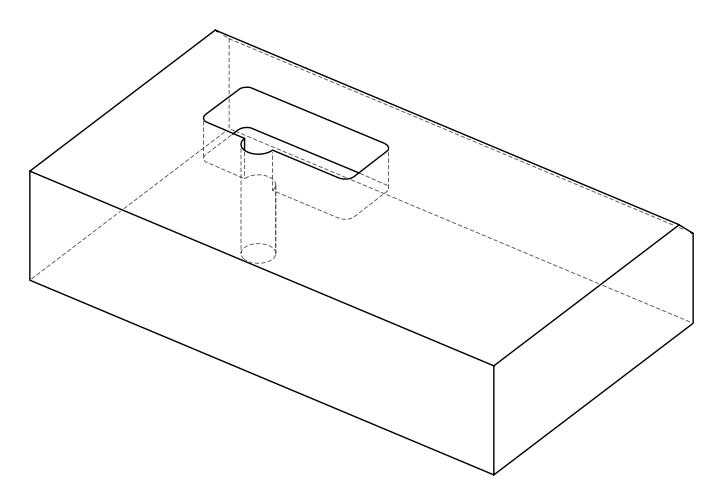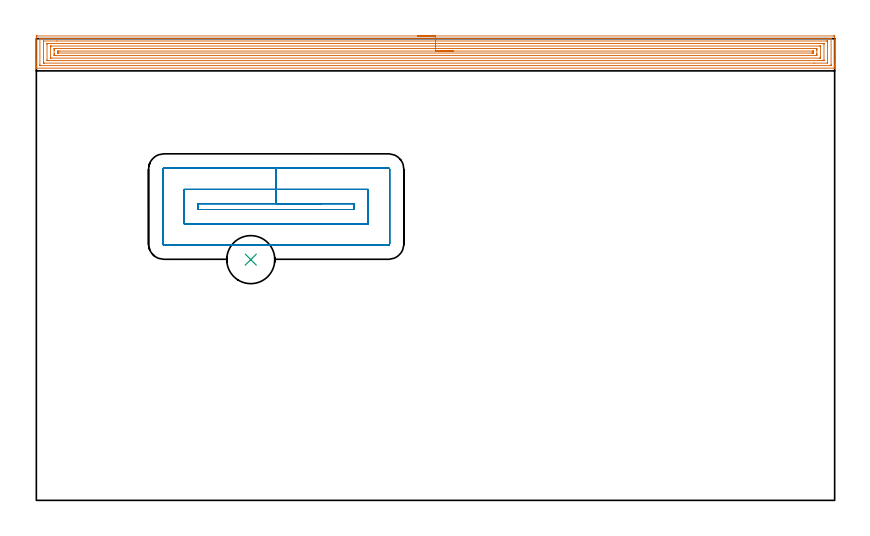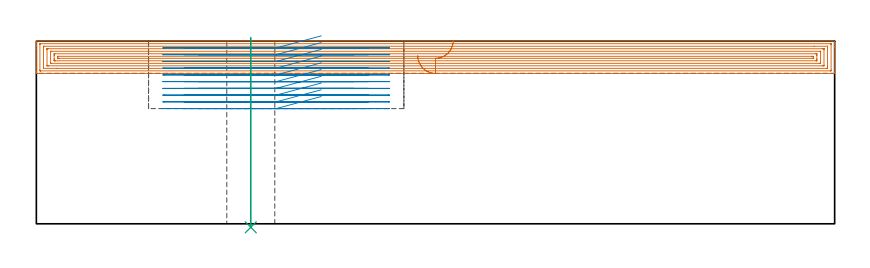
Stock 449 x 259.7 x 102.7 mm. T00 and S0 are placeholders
(PLAN: 3 operations, 2 tool changes, 42.7 min)
(1 AREA_MILL | FG_CHAMFER_SURFACE | UGT0205_001 | 25.41 min | 73543 mm3)
(2 MILL_RECTANGULAR_POCKET | POCKET_RECTANGULAR_STRAIGHT | NXT0201_012 | Follow Part, ap 4, ae 75% | 16.87 min | 320365 mm3)
(3 INDEXABLE_INSERT_DRILL_THROUGH_HOLE_FROM_SOLID | STEP1HOLE | NXT0302_025 | 0.43 min | 48099 mm3)
(TOOL UGT0205_001 | Chamfer Mill 20 x 3 x 45 deg. | D20 FL50 Z2)
(TOOL NXT0201_012 | ENDMILL 16mm [2P460-1600-NA 1630] | D16 FL38 Z6)
(TOOL NXT0302_025 | Index. Insert Drill 27mm [880-D2700L32-05] | D27 PA176 FL135 Z2)
(OP 1 AREA_MILL)
G17 G21 G94 G90
T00 M6
G54
G17 G0 G90 X214.5 Y261.2 S1061 M3
G43 Z112.7 H0
Z94.6
G94 G1 X214.538 Z93.728 F250.
X214.652 Z92.864
X214.841 Z92.012
X215.103 Z91.18
X215.437 Z90.374
X215.84 Z89.6
X216.309 Z88.864
X216.84 Z88.172
X217.429 Z87.529
X218.072 Z86.94
X218.764 Z86.409
X219.5 Z85.94
X220.274 Z85.537
X221.08 Z85.203
X221.912 Z84.941
X222.764 Z84.752
X223.628 Z84.638
X224.5 Z84.6
X448.377
X448.687 Y261.197 Z84.602
X448.99 Y261.192 Z84.606
X449. Y260.884 Z84.913
Y246.358 Z99.436
Y244.928 Z100.869
Y244.576 Z101.219
Y243.874 Z101.926
Y243.562 Z102.238
Y243.155 Z102.636
Y243.108 Z102.683
X448.993 Y243.103 Z102.688
X448.824 Y243.1 Z102.7
X0.176
X0.01 Y243.103 Z102.688
X0.007 Y243.153 Z102.639
X0. Y243.562 Z102.238
Y243.873 Z101.926
Y244.576 Z101.219
Y245.819 Z99.978
Y247.249 Z98.546
Y260.345 Z85.453
X0.002 Y260.615 Z85.183
X0.008 Y261.192 Z84.606
X0.042 Y261.194 Z84.604
X0.623 Y261.2 Z84.6
X224.5
Y259.786 Z86.014
X446.652 Y259.785 Z86.015
X446.776 Y259.783 Z86.017
X446.99 Y259.775 Z86.025
X446.993 Y259.724 Z86.076
X446.999 Y259.315 Z86.485
Y245.059 Z100.741
X446.993 Y244.576 Z101.224
X446.99 Y244.532 Z101.268
X446.838 Y244.521 Z101.279
X446.714 Y244.515 Z101.285
X446.652 Y244.514 Z101.286
X446.589
X2.348 Y244.515 Z101.285
X2.224 Y244.518 Z101.282
X2.01 Y244.525 Z101.275
X2.007 Y244.576 Z101.224
X2.001 Y244.985 Z100.815
Y259.241 Z86.559
X2.007 Y259.724 Z86.076
X2.01 Y259.768 Z86.032
X2.162 Y259.779 Z86.021
X2.286 Y259.785 Z86.015
X2.348 Y259.786 Z86.014
X2.411
X224.5
Y258.372 Z87.428
X444.371 Y258.371 Z87.429
X444.802 Y258.37 Z87.43
X444.945 Y258.368 Z87.432
X444.988 Y258.365 Z87.435
X444.994 Y258.271 Z87.529
X444.998 Y258.139 Z87.661
X445. Y257.942 Z87.858
Y257.744 Z88.056
X444.999 Y246.162 Z99.638
X444.99 Y245.965 Z99.835
X444.982 Y245.935 Z99.865
X444.963 Y245.932 Z99.868
X444.91 Y245.929 Z99.871
X437.497 Y245.928 Z99.872
X4.629 Y245.929 Z99.871
X4.198 Y245.93 Z99.87
X4.055 Y245.933 Z99.867
X4.012 Y245.935 Z99.865
X4.006 Y246.029 Z99.771
X4.002 Y246.161 Z99.639
X4. Y246.358 Z99.442
Y246.556 Z99.244
X4.001 Y258.138 Z87.662
X4.01 Y258.336 Z87.464
X4.018 Y258.365 Z87.435
X4.037 Y258.368 Z87.432
X4.09 Y258.371 Z87.429
X11.531 Y258.372 Z87.428
X224.5
Y256.957 Z88.843
X442.215
X442.936 Y256.953 Z88.847
X442.976 Y256.951 Z88.849
X442.99 Y256.948 Z88.852
X442.992 Y256.925 Z88.875
X442.997 Y256.818 Z88.982
X442.999 Y256.604 Z89.196
Y247.702 Z98.098
X442.996 Y247.483 Z98.317
X442.992 Y247.374 Z98.426
X442.99 Y247.352 Z98.448
X442.972 Y247.349 Z98.451
X442.918 Y247.346 Z98.454
X442.121 Y247.343 Z98.457
X442.027
X6.786
X6.064 Y247.347 Z98.453
X6.024 Y247.35 Z98.45
X6.01 Y247.353 Z98.447
X6.008 Y247.375 Z98.425
X6.003 Y247.482 Z98.318
X6.001 Y247.696 Z98.104
Y256.598 Z89.202
X6.004 Y256.817 Z88.983
X6.008 Y256.926 Z88.874
X6.01 Y256.948 Z88.852
X6.028 Y256.951 Z88.849
X6.083 Y256.954 Z88.846
X6.879 Y256.957 Z88.843
X6.973
X224.5
Y255.543 Z90.257
X440.333
X440.955 Y255.54 Z90.26
X440.982 Y255.537 Z90.263
X440.99 Y255.534 Z90.266
X440.996 Y255.499 Z90.301
X440.999 Y255.269 Z90.531
X441. Y249.258 Z96.542
X440.999 Y249.031 Z96.769
X440.997 Y248.865 Z96.935
X440.993 Y248.783 Z97.017
X440.991 Y248.768 Z97.032
X440.961 Y248.764 Z97.036
X440.884 Y248.761 Z97.039
X440.608 Y248.758 Z97.042
X8.667 Y248.757 Z97.043
X8.045 Y248.76 Z97.04
X8.018 Y248.764 Z97.036
X8.01 Y248.766 Z97.034
X8.004 Y248.802 Z96.998
X8.001 Y249.031 Z96.769
X8. Y255.042 Z90.758
X8.001 Y255.269 Z90.531
X8.003 Y255.435 Z90.365
X8.007 Y255.517 Z90.283
X8.009 Y255.533 Z90.267
X8.039 Y255.536 Z90.264
X8.116 Y255.539 Z90.261
X8.392 Y255.542 Z90.258
X224.5 Y255.543 Z90.257
Y254.129 Z91.671
X438.546 Y254.128 Z91.672
X438.797 Y254.127 Z91.673
X438.925 Y254.124 Z91.676
X438.982 Y254.122 Z91.678
X438.99 Y254.092 Z91.708
X438.997 Y253.928 Z91.872
X438.999 Y253.487 Z92.313
X439. Y253.034 Z92.766
Y251.252 Z94.548
X438.999 Y250.814 Z94.986
X438.997 Y250.364 Z95.436
X438.99 Y250.211 Z95.589
X438.981 Y250.178 Z95.622
X438.948 Y250.176 Z95.624
X438.868 Y250.174 Z95.626
X438.546 Y250.172 Z95.628
X438.296 Y250.171 Z95.629
X10.454 Y250.172 Z95.628
X10.203 Y250.173 Z95.627
X10.075 Y250.176 Z95.624
X10.018 Y250.178 Z95.622
X10.01 Y250.208 Z95.592
X10.003 Y250.372 Z95.428
X10.001 Y250.814 Z94.986
X10. Y251.266 Z94.534
Y253.048 Z92.752
X10.001 Y253.487 Z92.313
X10.003 Y253.936 Z91.864
X10.01 Y254.089 Z91.711
X10.02 Y254.122 Z91.678
X10.052 Y254.124 Z91.676
X10.132 Y254.126 Z91.674
X10.454 Y254.128 Z91.672
X10.704 Y254.129 Z91.671
X224.5
Y252.715 Z93.085
X436.758 Y252.714 Z93.086
X436.878 Y252.711 Z93.089
X436.956 Y252.708 Z93.092
X436.991 Y252.7 Z93.1
X436.994 Y252.675 Z93.125
X436.997 Y252.596 Z93.204
X436.999 Y252.356 Z93.444
X436.991 Y251.705 Z94.095
X436.988 Y251.592 Z94.208
X436.875 Y251.588 Z94.212
X436.758 Y251.587 Z94.213
X435.984 Y251.585 Z94.215
X12.242 Y251.586 Z94.214
X12.122 Y251.589 Z94.211
X12.044 Y251.592 Z94.208
X12.009 Y251.6 Z94.2
X12.006 Y251.625 Z94.175
X12.003 Y251.705 Z94.095
X12.001 Y251.944 Z93.856
X12.009 Y252.596 Z93.204
X12.012 Y252.708 Z93.092
X12.125 Y252.712 Z93.088
X12.242 Y252.713 Z93.087
X13.016 Y252.715 Z93.085
X224.5
X225.372 Z93.123
X226.237 Z93.237
X227.088 Z93.426
X227.92 Z93.688
X228.726 Z94.022
X229.5 Z94.425
X230.236 Z94.894
X230.928 Z95.425
X231.571 Z96.014
X232.16 Z96.657
X232.692 Z97.35
X233.16 Z98.085
X233.563 Z98.859
X233.897 Z99.665
X234.159 Z100.497
X234.348 Z101.349
X234.462 Z102.214
X234.5 Z103.085
G0 Z112.7
M5
M2
(OP 2 MILL_RECTANGULAR_POCKET)
G17 G21 G94 G90
T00 M6
G54
G17 G0 G90 X160.241 Y166.9 S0 M3
G43 Z112.7 H1
Z105.7
G94 G1 X134.9 Z98.91 F250.
X91.1 F500.
Y163.6
X178.7
Y166.9
X134.9
Y174.9
X83.1
Y155.6
X186.7
Y174.9
X134.9
Y186.9
X71.8
G3 X71.1 Y186.2 R0.7
G1 Y144.3
G3 X71.8 Y143.6 R0.7
G1 X198.
G3 X198.7 Y144.3 R0.7
G1 Y186.2
G3 X198. Y186.9 R0.7
G1 X134.9
X133.9
G0 X160.241 Y166.9 Z101.91
G1 X134.9 Z95.12 F250.
X91.1 F500.
Y163.6
X178.7
Y166.9
X134.9
Y174.9
X83.1
Y155.6
X186.7
Y174.9
X134.9
Y186.9
X71.8
G3 X71.1 Y186.2 R0.7
G1 Y144.3
G3 X71.8 Y143.6 R0.7
G1 X198.
G3 X198.7 Y144.3 R0.7
G1 Y186.2
G3 X198. Y186.9 R0.7
G1 X134.9
X133.9
G0 X160.241 Y166.9 Z98.12
G1 X134.9 Z91.33 F250.
X91.1 F500.
Y163.6
X178.7
Y166.9
X134.9
Y174.9
X83.1
Y155.6
X186.7
Y174.9
X134.9
Y186.9
X71.8
G3 X71.1 Y186.2 R0.7
G1 Y144.3
G3 X71.8 Y143.6 R0.7
G1 X198.
G3 X198.7 Y144.3 R0.7
G1 Y186.2
G3 X198. Y186.9 R0.7
G1 X134.9
X133.9
G0 X160.241 Y166.9 Z94.33
G1 X134.9 Z87.54 F250.
X91.1 F500.
Y163.6
X178.7
Y166.9
X134.9
Y174.9
X83.1
Y155.6
X186.7
Y174.9
X134.9
Y186.9
X71.8
G3 X71.1 Y186.2 R0.7
G1 Y144.3
G3 X71.8 Y143.6 R0.7
G1 X198.
G3 X198.7 Y144.3 R0.7
G1 Y186.2
G3 X198. Y186.9 R0.7
G1 X134.9
X133.9
G0 X160.241 Y166.9 Z90.54
G1 X134.9 Z83.75 F250.
X91.1 F500.
Y163.6
X178.7
Y166.9
X134.9
Y174.9
X83.1
Y155.6
X186.7
Y174.9
X134.9
Y186.9
X71.8
G3 X71.1 Y186.2 R0.7
G1 Y144.3
G3 X71.8 Y143.6 R0.7
G1 X198.
G3 X198.7 Y144.3 R0.7
G1 Y186.2
G3 X198. Y186.9 R0.7
G1 X134.9
X133.9
G0 X160.241 Y166.9 Z86.75
G1 X134.9 Z79.96 F250.
X91.1 F500.
Y163.6
X178.7
Y166.9
X134.9
Y174.9
X83.1
Y155.6
X186.7
Y174.9
X134.9
Y186.9
X71.8
G3 X71.1 Y186.2 R0.7
G1 Y144.3
G3 X71.8 Y143.6 R0.7
G1 X198.
G3 X198.7 Y144.3 R0.7
G1 Y186.2
G3 X198. Y186.9 R0.7
G1 X134.9
X133.9
G0 X160.241 Y166.9 Z82.96
G1 X134.9 Z76.17 F250.
X91.1 F500.
Y163.6
X178.7
Y166.9
X134.9
Y174.9
X83.1
Y155.6
X186.7
Y174.9
X134.9
Y186.9
X71.8
G3 X71.1 Y186.2 R0.7
G1 Y144.3
G3 X71.8 Y143.6 R0.7
G1 X198.
G3 X198.7 Y144.3 R0.7
G1 Y186.2
G3 X198. Y186.9 R0.7
G1 X134.9
X133.9
G0 X160.241 Y166.9 Z79.17
G1 X134.9 Z72.38 F250.
X91.1 F500.
Y163.6
X178.7
Y166.9
X134.9
Y174.9
X83.1
Y155.6
X186.7
Y174.9
X134.9
Y186.9
X71.8
G3 X71.1 Y186.2 R0.7
G1 Y144.3
G3 X71.8 Y143.6 R0.7
G1 X198.
G3 X198.7 Y144.3 R0.7
G1 Y186.2
G3 X198. Y186.9 R0.7
G1 X134.9
X133.9
G0 X160.241 Y166.9 Z75.38
G1 X134.9 Z68.59 F250.
X91.1 F500.
Y163.6
X178.7
Y166.9
X134.9
Y174.9
X83.1
Y155.6
X186.7
Y174.9
X134.9
Y186.9
X71.8
G3 X71.1 Y186.2 R0.7
G1 Y144.3
G3 X71.8 Y143.6 R0.7
G1 X198.
G3 X198.7 Y144.3 R0.7
G1 Y186.2
G3 X198. Y186.9 R0.7
G1 X134.9
X133.9
G0 X160.241 Y166.9 Z71.59
G1 X134.9 Z64.8 F250.
X91.1 F500.
Y163.6
X178.7
Y166.9
X134.9
Y174.9
X83.1
Y155.6
X186.7
Y174.9
X134.9
Y186.9
X71.8
G3 X71.1 Y186.2 R0.7
G1 Y144.3
G3 X71.8 Y143.6 R0.7
G1 X198.
G3 X198.7 Y144.3 R0.7
G1 Y186.2
G3 X198. Y186.9 R0.7
G1 X134.9
X133.9
G0 Z112.7
M5
M2
(OP 3 INDEXABLE_INSERT_DRILL_THROUGH_HOLE_FROM_SOLID)
G17 G21 G94 G90
T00 M6
G54
G17 G0 G90 X120.6 Y135.4 S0 M3
G43 Z112.7 H1
G94 G81 G98 Z-1.971 F250. R104.7
G80
M5
M2
